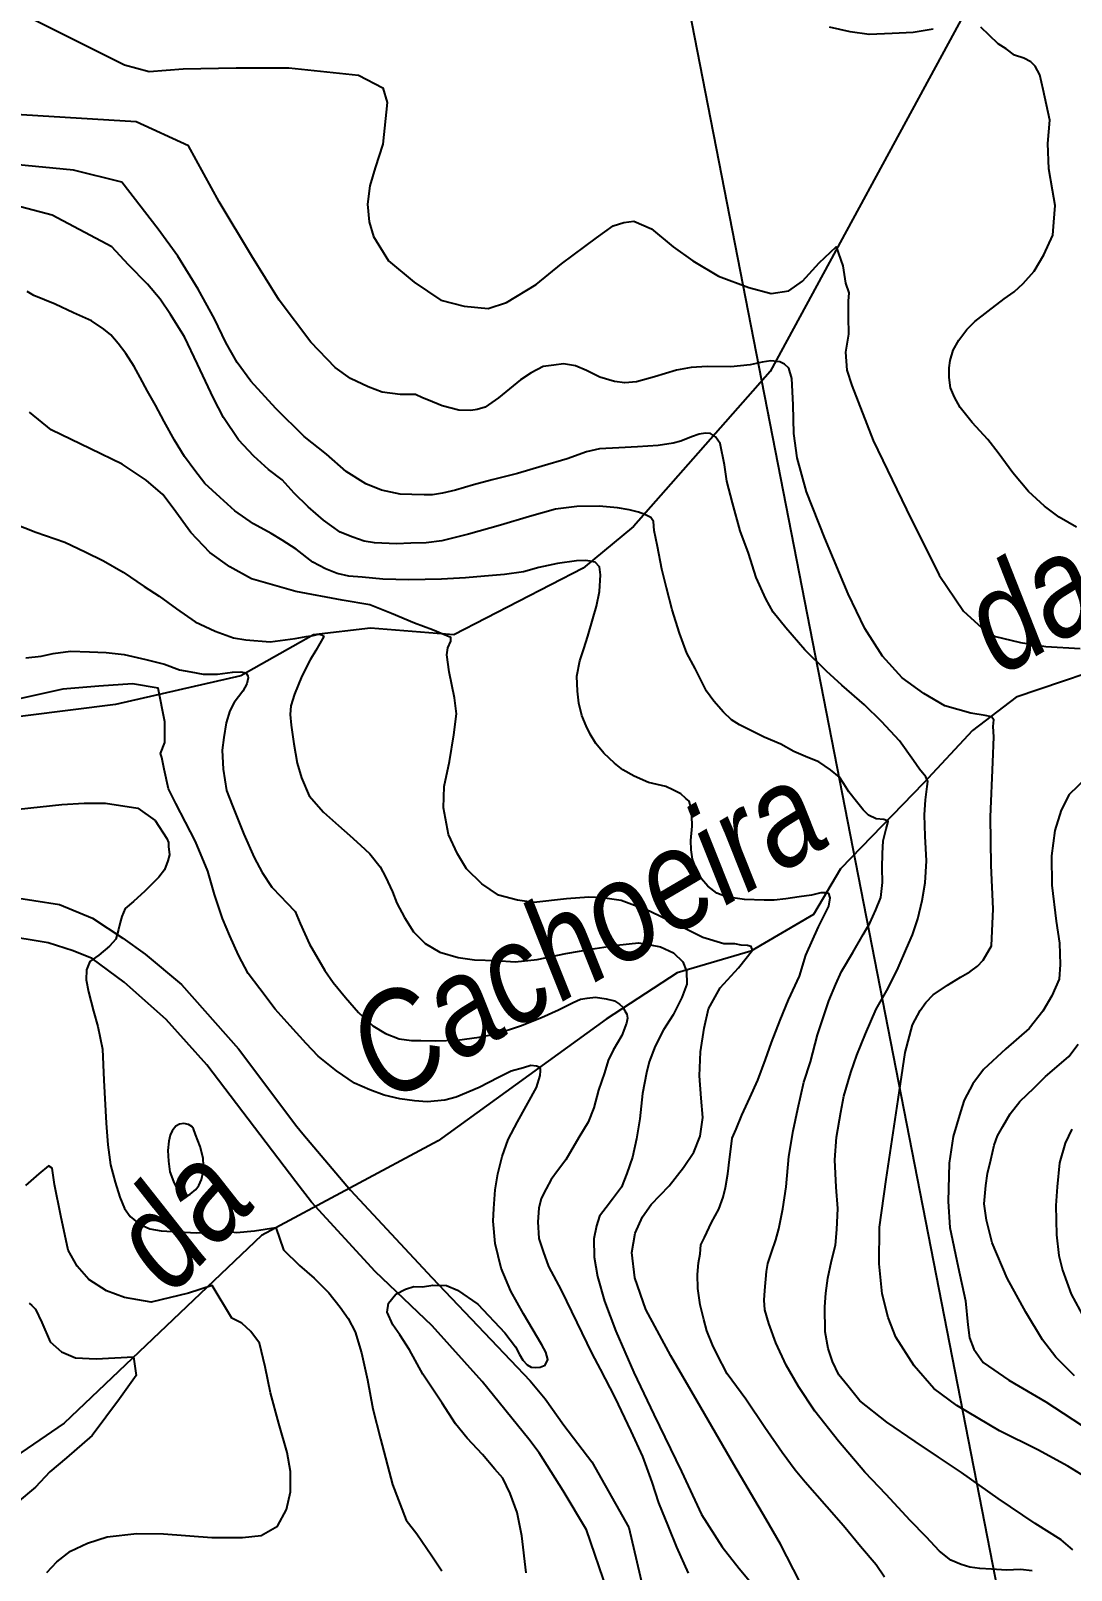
# Model space of a CAD drawing. Header units: millimetres. Extents: x 548366 to 1117317, y 7446967 to 14899125.
# Drawn here: x 553798 to 554191, y 7456449 to 7457030 of the extents above; entities that cross this region are included whole.
import ezdxf

# ---------------------------------------------------------------- set-up
doc = ezdxf.new("R2010")
doc.units = ezdxf.units.MM
doc.header["$MEASUREMENT"] = 0
for name, color, linetype in [('AUTO_ESTRADA', 224, 'Continuous'), ('CURVA_INTERMEDIÁRIA', 32, 'Continuous'), ('CURVA_MESTRA', 36, 'Continuous'), ('RADIAIS', 222, 'Continuous'), ('RIO_PERMANENTE', 4, 'Continuous'), ('TXT_RIOS', 4, 'Continuous')]:
    doc.layers.add(name, color=color, linetype=linetype)
doc.styles.add('TXT_RIO', font='ARIALNI.TTF', dxfattribs={"height": 25})

msp = doc.modelspace()

# ---------------------------------------------------------------- linework, layer by layer
at = {"layer": 'AUTO_ESTRADA', "ltscale": 2.5}
msp.add_lwpolyline([(553789.53, 7456702.88), (553808.95, 7456699.97), (553821.37, 7456694.74), (553832.81, 7456687.23), (553841.22, 7456681.2), (553854.97, 7456669.76), (553876.51, 7456645.5), (553898.5, 7456616.2), (553900.84, 7456613.42), (553918.79, 7456592.11), (553949.5, 7456559.16), (553986.61, 7456520.25), (553992.2, 7456513.42), (553999.31, 7456503.45), (554009.87, 7456489.65), (554023.85, 7456464.82), (554031.95, 7456429.74)], dxfattribs=at)
at = {"layer": 'AUTO_ESTRADA'}
msp.add_lwpolyline([(554015.72, 7456440.85), (554007.8, 7456464.02), (553999.02, 7456478.64), (553989.92, 7456492.98), (553986.08, 7456498.17), (553968.5, 7456520.01), (553949.64, 7456540.99), (553928.04, 7456561.44), (553904.04, 7456587.56), (553898.13, 7456595.31), (553864.6, 7456639.37), (553849.17, 7456656.5), (553833.31, 7456670.63), (553821.22, 7456679.5), (553814.15, 7456682.46), (553804.62, 7456685.49), (553787.14, 7456688.35)], dxfattribs=at)
at = {"layer": 'CURVA_INTERMEDIÁRIA'}
for points, elevation in [([(554138.64, 7457030.11), (554131.16, 7457028.84), (554123.19, 7457028.46), (554114.47, 7457028.19), (554107.29, 7457029.11), (554099.59, 7457030.92)], 160), ([(554192.74, 7456842.31), (554186.18, 7456846.05), (554180.72, 7456850.14), (554174.69, 7456855.71), (554168.71, 7456862.71), (554163.18, 7456870.36), (554159.36, 7456875.35), (554153.4, 7456881.73), (554148.81, 7456887.42), (554146.68, 7456891.35), (554145.19, 7456894.85), (554144.77, 7456898.78), (554144.77, 7456902.4), (554145.09, 7456905.11), (554146.26, 7456909.04), (554148.38, 7456912.76), (554151.38, 7456916.79), (554154.46, 7456919.87), (554159.46, 7456923.81), (554165.42, 7456928.37), (554169.23, 7456931.04), (554172.64, 7456934.22), (554176.74, 7456938.88), (554180.38, 7456945.02), (554183.79, 7456952.38), (554184.25, 7456957.38), (554184.7, 7456963.63), (554183.68, 7456969.43), (554182.31, 7456977.5), (554181.97, 7456987.05), (554182.65, 7456995.88), (554180.19, 7457007.34), (554178.89, 7457012.89), (554177.22, 7457016.22), (554175.55, 7457017.89), (554172.95, 7457019.19), (554169.43, 7457020.3), (554166.27, 7457022.69), (554163.15, 7457024.6), (554159.82, 7457027.83), (554156.63, 7457030.86)], 160), ([(554196.07, 7456483.98), (554189.47, 7456487.96), (554178.16, 7456494.22), (554163.7, 7456501.36), (554147.55, 7456510.93), (554138.94, 7456517.27), (554131.46, 7456525.87), (554124.55, 7456536.71), (554121.67, 7456544.13), (554119.44, 7456553.05), (554118.27, 7456564.32), (554118.38, 7456578.13), (554120.93, 7456596.18), (554123.16, 7456611.27), (554125.5, 7456626.35), (554128.16, 7456644.09), (554130.93, 7456654.5), (554133.83, 7456659.96), (554135.86, 7456663), (554138.73, 7456665.87), (554144.05, 7456669.48), (554149.04, 7456672.46), (554152.55, 7456674.47), (554155.42, 7456676.6), (554157.55, 7456678.94), (554160.74, 7456684.32), (554161.38, 7456698.24), (554160.53, 7456714.6), (554160.32, 7456732.95), (554161.17, 7456753.56), (554161.59, 7456763.12), (554161.38, 7456767.05), (554161.61, 7456769.62), (554160.7, 7456770.76), (554158.31, 7456771.21), (554152.85, 7456772.15), (554143.09, 7456774.89), (554135.11, 7456779.46), (554126.99, 7456785.39), (554119.54, 7456793.54), (554112.84, 7456804.05), (554106.58, 7456817.18), (554097.77, 7456838.15), (554090.85, 7456855.58), (554087.35, 7456868.43), (554086.07, 7456877.64), (554085.86, 7456888.48), (554085.32, 7456898.36), (554084.15, 7456902.29), (554082.56, 7456903.78), (554080.75, 7456904.63), (554077.44, 7456904.98), (554074.11, 7456904.5), (554069.66, 7456903.55), (554062.29, 7456902.78), (554053.4, 7456902.93), (554047.37, 7456902.45), (554041.81, 7456901.5), (554033.55, 7456898.95), (554026.72, 7456897.04), (554022.27, 7456896.71), (554018.38, 7456897.27), (554012.81, 7456898.86), (554007.83, 7456901.34), (554003.75, 7456903.15), (553999.12, 7456903.83), (553995.55, 7456903.33), (553991.44, 7456902.87), (553987.01, 7456900.44), (553982.94, 7456897.84), (553974.57, 7456891.06), (553969.59, 7456887.55), (553966.55, 7456886.64), (553964.17, 7456886.33), (553959.63, 7456886.42), (553953.41, 7456888.01), (553948.21, 7456890.15), (553945.95, 7456891.06), (553943.34, 7456892.3), (553940.95, 7456892.37), (553937.46, 7456892.38), (553930.71, 7456893.16), (553925.39, 7456895.19), (553918.83, 7456898.36), (553912.95, 7456902.54), (553903.79, 7456912.03), (553891.79, 7456927.95), (553881.55, 7456944.47), (553869.22, 7456965.04), (553857.66, 7456986.11), (553837.83, 7456995.19), (553784.14, 7456998.49)], 140), ([(554191.41, 7456456.5), (554186.97, 7456460.25), (554177.23, 7456466.34), (554163.19, 7456475.8), (554149.36, 7456485.64), (554140.64, 7456491.38), (554131.92, 7456497.33), (554121.14, 7456504.62), (554110.94, 7456512.7), (554106.47, 7456518.33), (554103.07, 7456522.47), (554100.73, 7456527.46), (554099.03, 7456532.35), (554097.96, 7456538.73), (554097.75, 7456548.06), (554098.17, 7456553.27), (554098.92, 7456558.9), (554100.3, 7456565.48), (554101.79, 7456571.33), (554102.32, 7456577.28), (554102.64, 7456585.24), (554102.11, 7456593.21), (554101.57, 7456603.62), (554102.14, 7456612.19), (554103.81, 7456621.57), (554104.98, 7456627.63), (554107.64, 7456636.55), (554109.87, 7456643.03), (554113.17, 7456651.1), (554117.21, 7456660.45), (554121.67, 7456668.31), (554125.5, 7456676.02), (554128.59, 7456683.25), (554130.92, 7456688.45), (554132.88, 7456694.52), (554134.48, 7456701.42), (554135.65, 7456708.12), (554136.18, 7456716.4), (554135.65, 7456725.75), (554135.43, 7456733.8), (554135.75, 7456739.43), (554136.39, 7456744.42), (554136.71, 7456746.33), (554135.96, 7456748.03), (554133.52, 7456751.01), (554131.29, 7456754.3), (554125.92, 7456761.7), (554119.12, 7456768.92), (554112.74, 7456775.19), (554104.23, 7456782.63), (554098.38, 7456787.91), (554090.19, 7456795.98), (554083.07, 7456804.27), (554078.28, 7456810.22), (554075.53, 7456815.26), (554071.91, 7456823.34), (554069.04, 7456832.47), (554065.86, 7456840.92), (554062.89, 7456851.43), (554060.76, 7456859.61), (554059.91, 7456865.78), (554058.31, 7456873.85), (554056.51, 7456876.4), (554054.7, 7456877.57), (554052.8, 7456877.68), (554050.34, 7456877.36), (554047.47, 7456876.35), (554043.46, 7456874.71), (554040.49, 7456873.99), (554034.94, 7456873.06), (554027.04, 7456872.64), (554020.1, 7456872.21), (554012.75, 7456871.84), (554007.83, 7456870.63), (554000.59, 7456868.03), (553991.08, 7456865.32), (553981.81, 7456862.49), (553972.19, 7456860.12), (553965.18, 7456858.2), (553958.39, 7456856.28), (553953.53, 7456855.15), (553949.68, 7456854.47), (553946.59, 7456854.45), (553941.98, 7456854.56), (553937.48, 7456854.77), (553930.52, 7456856.22), (553924.58, 7456858.58), (553917.13, 7456863.32), (553909.67, 7456869.76), (553901.25, 7456876.52), (553890.55, 7456887.06), (553881.22, 7456897.37), (553876.01, 7456904.38), (553871.71, 7456911.95), (553867.41, 7456920.85), (553861.3, 7456932.04), (553853.61, 7456944.47), (553846.14, 7456954.64), (553832.41, 7456972.44), (553814.17, 7456977), (553773.78, 7456980.9)], 130), ([(554176.08, 7456448.56), (554171.66, 7456449.06), (554166.38, 7456448.83), (554160.74, 7456449.15), (554156.3, 7456449.4), (554152.47, 7456449.9), (554149.22, 7456450.9), (554145.3, 7456452.57), (554141.04, 7456455.98), (554136.04, 7456461.29), (554129.98, 7456467.56), (554120.94, 7456477.33), (554112.86, 7456485.73), (554102.96, 7456497.4), (554094.03, 7456508.77), (554087.86, 7456518.01), (554083.18, 7456526.08), (554079.25, 7456534.48), (554076.69, 7456541.79), (554075.1, 7456547), (554074.88, 7456550.61), (554075.1, 7456554.22), (554075.73, 7456561.45), (554076.27, 7456564.53), (554077.65, 7456568.67), (554079.24, 7456573.35), (554080.41, 7456577.6), (554081.9, 7456585.14), (554083.18, 7456593.42), (554084.24, 7456604.89), (554085.84, 7456614.46), (554087.64, 7456622.85), (554089.88, 7456632.84), (554092.32, 7456640.58), (554094.98, 7456650.78), (554099.34, 7456663.53), (554101.89, 7456669.91), (554104.13, 7456674.64), (554108.38, 7456681.76), (554112.21, 7456688.56), (554114.76, 7456692.92), (554116.99, 7456697.91), (554118.91, 7456702.53), (554119.55, 7456708.16), (554119.44, 7456713.79), (554119.55, 7456719.21), (554119.86, 7456723.99), (554120.93, 7456728.46), (554121.46, 7456730.26), (554121.67, 7456731.32), (554120.08, 7456731.96), (554117.19, 7456732.28), (554114.23, 7456733.66), (554112.31, 7456735.57), (554109.76, 7456738.76), (554106.89, 7456742.48), (554104.98, 7456745.46), (554103.38, 7456747.99), (554099.98, 7456750.75), (554095.51, 7456753.73), (554091.36, 7456755.43), (554086.15, 7456757.66), (554081.15, 7456760.42), (554074.88, 7456763.08), (554065.63, 7456767.75), (554062.54, 7456769.56), (554059.57, 7456772.43), (554055.84, 7456776.68), (554053.08, 7456780.4), (554048.82, 7456788.98), (554045.65, 7456794.75), (554042.93, 7456802.32), (554040.22, 7456811.13), (554037.98, 7456819.35), (554036.26, 7456826.4), (554034.67, 7456834.99), (554033.32, 7456840.98), (554033.09, 7456844.38), (554032.18, 7456845.96), (554029.81, 7456847.09), (554027.43, 7456847.99), (554024, 7456848.85), (554019.59, 7456849.51), (554012.59, 7456850.25), (554004.21, 7456850.1), (553996.1, 7456849), (553986.33, 7456846.25), (553975.36, 7456842.98), (553963.25, 7456839.58), (553953.3, 7456837.1), (553947.3, 7456836.42), (553941.57, 7456836.25), (553936.17, 7456836.01), (553927.87, 7456836.36), (553923.96, 7456837.03), (553919.64, 7456838.44), (553914.91, 7456840.44), (553908.54, 7456844.92), (553902.77, 7456849.89), (553897.57, 7456855.09), (553892.93, 7456860.18), (553887.82, 7456864.01), (553882.35, 7456869.03), (553876.46, 7456875.22), (553870.81, 7456883.69), (553867.07, 7456890.93), (553861.08, 7456903.81), (553856.1, 7456914.06), (553850.9, 7456922.54), (553846.94, 7456928.31), (553842.18, 7456933.96), (553834.94, 7456941.3), (553828.72, 7456948.08), (553806.12, 7456960), (553779.25, 7456967.03)], 120), ([(554120.31, 7456446.11), (554117.11, 7456450.77), (554111.26, 7456457.68), (554104.78, 7456465.54), (554098.5, 7456472.66), (554090.32, 7456482.01), (554086.59, 7456486.47), (554081.69, 7456493.15), (554075.1, 7456502.6), (554067.97, 7456513.23), (554060.96, 7456522.9), (554057.02, 7456530.33), (554055.43, 7456533.84), (554053.3, 7456539.04), (554052.1, 7456543.29), (554050.74, 7456548.83), (554049.84, 7456555.05), (554049.72, 7456560.36), (554050.06, 7456564.77), (554050.74, 7456568.16), (554050.97, 7456571.55), (554052.33, 7456574.26), (554055, 7456579.93), (554057.76, 7456584.93), (554059.36, 7456589.49), (554060.31, 7456593.1), (554061.16, 7456598.31), (554061.8, 7456603.73), (554062.44, 7456608.61), (554062.87, 7456611.8), (554064.35, 7456615.09), (554066.48, 7456620.41), (554069.46, 7456626.99), (554072.44, 7456633.69), (554075.42, 7456641.43), (554077.65, 7456647.81), (554080.95, 7456656.31), (554084.03, 7456663.96), (554088.28, 7456672.84), (554090.62, 7456680.8), (554095.41, 7456691.43), (554099.24, 7456699.29), (554099.77, 7456702.48), (554099.34, 7456704.07), (554098.07, 7456704.28), (554096.26, 7456704.28), (554092.75, 7456703.43), (554088.07, 7456702.8), (554083.07, 7456702.05), (554078.61, 7456701.52), (554074.88, 7456701.52), (554067.46, 7456701.8), (554063.04, 7456702.39), (554060.3, 7456702.97), (554057.05, 7456704.21), (554053.62, 7456706.83), (554051.19, 7456709.63), (554049.5, 7456712.12), (554048.59, 7456715.05), (554047.8, 7456716.98), (554047.35, 7456720.48), (554047.23, 7456724.1), (554047.69, 7456729.41), (554047.57, 7456733.36), (554047.23, 7456736.64), (554046.56, 7456738.9), (554045.31, 7456739.92), (554043.39, 7456741.62), (554040.45, 7456743.2), (554037.73, 7456744.44), (554031.28, 7456745.91), (554025.85, 7456748.28), (554021.55, 7456750.77), (554018.39, 7456753.26), (554014.39, 7456757.02), (554011.33, 7456760.64), (554009.19, 7456764.14), (554007.71, 7456767.29), (554006.02, 7456771.25), (554004.89, 7456775.88), (554004.43, 7456780.4), (554004.21, 7456786.06), (554005.34, 7456791.82), (554006.81, 7456796.34), (554008.39, 7456801.16), (554010.2, 7456807.71), (554011.56, 7456812.46), (554012.69, 7456818), (554013.14, 7456824.33), (554012.69, 7456827.27), (554011.11, 7456829.07), (554009.18, 7456829.49), (554007.52, 7456829.75), (554004.04, 7456829.6), (553996.91, 7456828.55), (553989.86, 7456827), (553984.07, 7456825.46), (553976.94, 7456824.44), (553969.36, 7456823.76), (553962.12, 7456823.2), (553953.12, 7456822.6), (553940.74, 7456822.38), (553931.03, 7456822.64), (553923.17, 7456823.4), (553918.1, 7456823.82), (553913.7, 7456824.82), (553909.38, 7456826.57), (553904.57, 7456829.06), (553898.24, 7456833.96), (553893.04, 7456837.35), (553888.85, 7456839.84), (553882.12, 7456843.49), (553875.11, 7456848.46), (553869.57, 7456853.43), (553863.78, 7456858.7), (553860.06, 7456863.61), (553856.1, 7456868.92), (553852.37, 7456875.14), (553848.41, 7456882.11), (553845.13, 7456888.33), (553842.19, 7456893.53), (553839.36, 7456898.73), (553837.1, 7456902.91), (553834.04, 7456907.77), (553831.1, 7456911.61), (553828.27, 7456914.78), (553825.66, 7456916.93), (553821.06, 7456920.13), (553814.25, 7456923.13), (553807.35, 7456926.37), (553799.29, 7456929.7), (553796.71, 7456931.24)], 110), ([(553791.76, 7456843.68), (553799.98, 7456840.39), (553810.94, 7456836.55), (553818.58, 7456832.95), (553825.59, 7456829.55), (553833.03, 7456825.33), (553840.93, 7456819.9), (553846.61, 7456816.29), (553853.06, 7456811.43), (553860.18, 7456806.57), (553867.64, 7456803.02), (553874.65, 7456800.49), (553879.25, 7456799.72), (553888.47, 7456798.99), (553897.9, 7456800.21), (553901.98, 7456801), (553904.69, 7456801.45), (553906.72, 7456801.86), (553907.81, 7456801.64), (553908.65, 7456801), (553907.75, 7456799.3), (553905.71, 7456795.69), (553903.56, 7456792.22), (553900.4, 7456786), (553897.68, 7456779.22), (553896.21, 7456774.81), (553895.98, 7456771.65), (553896.32, 7456767.58), (553897.34, 7456760.57), (553898.59, 7456753.23), (553900.29, 7456747.71), (553903.23, 7456740.93), (553908.55, 7456734.71), (553914.2, 7456729.74), (553918.53, 7456725.92), (553922.57, 7456722.28), (553926.08, 7456719), (553930, 7456714.11), (553931.96, 7456710.3), (553934.68, 7456704.68), (553936.27, 7456700.38), (553939.21, 7456694.96), (553942.49, 7456689.64), (553946.9, 7456685.24), (553952.54, 7456681.92), (553959.42, 7456679.86), (553965.53, 7456679.07), (553973.78, 7456678.84), (553980.91, 7456678.28), (553989.17, 7456679.18), (554000.03, 7456681.44), (554011.12, 7456683.37), (554019.26, 7456684.61), (554027.52, 7456685.39), (554031.81, 7456684.73), (554035.81, 7456683.89), (554040.67, 7456681.63), (554044.18, 7456678.24), (554045.64, 7456674.79), (554045.65, 7456669.8), (554043.84, 7456664.83), (554040.56, 7456658.28), (554036.94, 7456652.62), (554033.77, 7456646.41), (554031.51, 7456640.53), (554030.49, 7456636.39), (554029.02, 7456628.59), (554028, 7456618.99), (554026.65, 7456611.53), (554025.18, 7456604.63), (554023.03, 7456598.42), (554020.99, 7456593.25), (554017.6, 7456588.73), (554015.31, 7456585.55), (554012.71, 7456582.27), (554011.58, 7456578.65), (554010.67, 7456573.79), (554010.79, 7456566.9), (554012.03, 7456559.55), (554014.63, 7456550.28), (554018.93, 7456538.98), (554025.72, 7456523.31), (554033.19, 7456507.54), (554043.73, 7456486.05), (554051.2, 7456469.83), (554059.05, 7456457.56), (554065.43, 7456449.38), (554073.1, 7456440.16)], 90), ([(553796.26, 7456793), (553802.08, 7456793.65), (553806.61, 7456794.66), (553813.15, 7456795.43), (553820.27, 7456795.22), (553826.53, 7456795), (553833.33, 7456794.25), (553841.5, 7456792.34), (553848.61, 7456790.53), (553854.21, 7456788.48), (553858.45, 7456787.74), (553863.13, 7456786.81), (553868.56, 7456786.81), (553874.22, 7456787.6), (553877.35, 7456787.72), (553878.63, 7456787.4), (553879.37, 7456787.19), (553880.01, 7456786.23), (553880.11, 7456785.39), (553879.64, 7456783.2), (553878.17, 7456780.37), (553874.89, 7456776.08), (553873.19, 7456773.02), (553871.84, 7456768.39), (553870.93, 7456762.96), (553870.37, 7456758.1), (553870.71, 7456750.98), (553871.95, 7456742.88), (553874.21, 7456737.11), (553878.51, 7456726.49), (553882.47, 7456717.67), (553885.41, 7456712.02), (553889.14, 7456706.48), (553892.43, 7456702.9), (553894.64, 7456700.61), (553897.92, 7456697.22), (553899.73, 7456692.7), (553903.35, 7456684.9), (553909.12, 7456675.06), (553912.28, 7456670.43), (553916.92, 7456664.82), (553921.75, 7456659.17), (553927.15, 7456654.18), (553932.03, 7456651.21), (553937.12, 7456649.19), (553941.78, 7456648.55), (553945.28, 7456648.55), (553950.86, 7456648.43), (553958.97, 7456648.79), (553967.31, 7456649.9), (553973.79, 7456651.16), (553982.95, 7456654.1), (553990.87, 7456657.27), (553997.21, 7456660.2), (554002.75, 7456662.92), (554005.58, 7456664.16), (554008.07, 7456664.61), (554011.29, 7456665), (554015.2, 7456664.36), (554018.36, 7456663.6), (554020.28, 7456662.35), (554021.53, 7456661.22), (554022.32, 7456659.75), (554023, 7456658.51), (554023.34, 7456657.04), (554022.89, 7456655.12), (554021.19, 7456650.48), (554017.91, 7456644.95), (554015.98, 7456641.1), (554014.65, 7456636.39), (554012.36, 7456629.91), (554010.67, 7456623.25), (554008.52, 7456617.75), (554004.9, 7456611.98), (554000.03, 7456603.62), (553996.87, 7456599.44), (553994.49, 7456596.16), (553992.68, 7456592.65), (553990.76, 7456589.04), (553989.85, 7456585.31), (553989.41, 7456580.24), (553989.86, 7456573.91), (553991.44, 7456569.05), (553993.48, 7456563.39), (553998.34, 7456554.35), (554004.23, 7456542.15), (554009.88, 7456530.55), (554013.05, 7456524.56), (554018.59, 7456513.93), (554024.59, 7456501.16), (554029, 7456491.61), (554032.51, 7456482), (554035.02, 7456474.12), (554038.64, 7456465.19), (554041.81, 7456457.4), (554046.22, 7456447.68)], 80), ([(553985.11, 7456447.78), (553983.41, 7456461.68), (553981.71, 7456470.58), (553979, 7456477.7), (553976.28, 7456483.47), (553973.23, 7456486.86), (553968.64, 7456492.36), (553962.76, 7456498.58), (553958.46, 7456504.01), (553953.36, 7456511.78), (553946.01, 7456522.74), (553941.03, 7456531.9), (553937.41, 7456537.55), (553934.81, 7456541.28), (553932.63, 7456546.1), (553933.06, 7456549.52), (553935.88, 7456552.94), (553939.51, 7456554.76), (553942.73, 7456555.76), (553945.93, 7456555.72), (553949.85, 7456556.28), (553955.04, 7456556.23), (553959.2, 7456554.35), (553966.78, 7456549.15), (553976.96, 7456538.3), (553981.03, 7456532.99), (553982.51, 7456530.09), (553983.75, 7456528.04), (553985.45, 7456526.25), (553986.92, 7456525.35), (553988.73, 7456525.23), (553990.31, 7456525.35), (553992.23, 7456526.14), (553993.25, 7456528.29), (553992.46, 7456531), (553990.99, 7456533.78), (553984.09, 7456545.54), (553979.34, 7456554.01), (553975.6, 7456562.72), (553973.34, 7456571.98), (553972.66, 7456580.46), (553972.88, 7456585.19), (553973.34, 7456592.2), (553974.35, 7456598.31), (553976.05, 7456604.86), (553978.31, 7456611.3), (553981.82, 7456617.97), (553988.95, 7456630.86), (553990.31, 7456635.38), (553990.53, 7456637.13), (553990.53, 7456637.84), (553990.02, 7456638.55), (553988.91, 7456638.96), (553986.77, 7456639.17), (553984.08, 7456638.32), (553979.44, 7456637.07), (553974.69, 7456634.59), (553967.34, 7456630.86), (553958.63, 7456627.24), (553954.37, 7456626.09), (553947.7, 7456625.52), (553942.95, 7456625.86), (553937.33, 7456626.55), (553931.43, 7456627.98), (553926.04, 7456630.01), (553920.25, 7456632.56), (553913.53, 7456637.13), (553906.52, 7456642.67), (553901.99, 7456647.53), (553895.94, 7456654.12), (553890.28, 7456660.45), (553884.51, 7456668.09), (553880.21, 7456673.86), (553876.48, 7456680.75), (553873.2, 7456688.1), (553870.48, 7456694.65), (553867.43, 7456703.7), (553864.93, 7456712.47), (553860.3, 7456723.66), (553856.45, 7456731.01), (553852.89, 7456737.99), (553850.12, 7456743.56), (553848.42, 7456751.02), (553847.51, 7456755.31), (553847.06, 7456756.89), (553848.65, 7456761.04), (553848.65, 7456768.85), (553846.24, 7456781.48), (553836.47, 7456783.13), (553823.77, 7456782.31), (553810.26, 7456781.09), (553789.78, 7456776.59)], 70), ([(553793.45, 7456735.83), (553809.86, 7456737.7), (553818.31, 7456738.17), (553826.28, 7456738.17), (553838.48, 7456736.3), (553845.05, 7456731.61), (553849.44, 7456724.79), (553849.44, 7456724.79), (553850.06, 7456723.34), (553850.12, 7456721.85), (553850.45, 7456718.69), (553849.89, 7456716.43), (553848.53, 7456713.04), (553846.38, 7456710.21), (553841.18, 7456704.94), (553836.88, 7456701.1), (553833.71, 7456698.38), (553832.47, 7456695.33), (553831.79, 7456693.07), (553831.16, 7456690.45), (553830.26, 7456686.84), (553827.77, 7456684.13), (553823.81, 7456680.85), (553820.41, 7456678.35), (553819.19, 7456675.28), (553818.95, 7456671.47), (553819.9, 7456666.93), (553821.77, 7456659.63), (553823.47, 7456653.87), (553825.16, 7456645.39), (553825.73, 7456633.67), (553826.52, 7456617.4), (553827.2, 7456609.26), (553828.22, 7456601.69), (553829.92, 7456595.13), (553831.73, 7456589.48), (553833.49, 7456585.17), (553835.64, 7456582.23), (553839.11, 7456579.26), (553842.99, 7456577.59), (553847.3, 7456576.82), (553853.72, 7456576.38), (553860.76, 7456576.01), (553866.75, 7456576.12), (553871.93, 7456576.68), (553875.69, 7456576.13), (553882.52, 7456576.74), (553890.65, 7456577.99), (553893.46, 7456569.57), (553899.56, 7456563.73), (553905.05, 7456558.99), (553910.59, 7456553.45), (553914.9, 7456547.95), (553917.95, 7456543.76), (553920.55, 7456538.68), (553922.93, 7456530.77), (553925.19, 7456520.59), (553927.23, 7456509.63), (553930.06, 7456498.36), (553934.59, 7456481.06), (553939.79, 7456467.65), (553943.75, 7456462.53), (553949.41, 7456454.2), (553953.25, 7456448.55)], 60), ([(554191.97, 7456522.03), (554184.92, 7456529.08), (554179.91, 7456535.67), (554173.65, 7456546.13), (554166.59, 7456558.99), (554160.95, 7456572.27), (554158.82, 7456580.88), (554157.97, 7456587.01), (554158.5, 7456593.91), (554159.14, 7456598.37), (554160.42, 7456603.58), (554161.7, 7456609.11), (554162.97, 7456612.61), (554164.99, 7456616.12), (554167.76, 7456620.9), (554171.38, 7456625.57), (554176.73, 7456630.8), (554181.06, 7456635), (554186.18, 7456639.44), (554189.93, 7456642.51), (554193.35, 7456647.28)], 160), ([(553854.19, 7456617.04), (553852.84, 7456616.25), (553851.48, 7456614.55), (553850.69, 7456612.86), (553850.23, 7456610.6), (553849.78, 7456607.09), (553850.12, 7456603.02), (553850.57, 7456599.07), (553851.93, 7456595.45), (553853.52, 7456592.29), (553854.42, 7456590.7), (553855.44, 7456590.14), (553857.02, 7456590.03), (553858.27, 7456590.59), (553860.42, 7456592.4), (553861.55, 7456593.87), (553862.57, 7456596.13), (553863.02, 7456598.39), (553863.24, 7456601.44), (553863.13, 7456604.27), (553862, 7456608.56), (553860.3, 7456613.2), (553859.51, 7456615.23), (553858.83, 7456616.13), (553857.59, 7456616.93), (553855.89, 7456617.26), (553854.19, 7456617.04)], 70), ([(554191.07, 7456615.11), (554188.44, 7456609.9), (554186.4, 7456602.4), (554185.49, 7456593.41), (554185.03, 7456586.37), (554185.26, 7456575.34), (554186.05, 7456567.5), (554187.54, 7456561.93), (554190.72, 7456552.95), (554195.61, 7456543.86)], 170), ([(553797.56, 7456549.45), (553798.47, 7456548.66), (553799.94, 7456547.19), (553802.31, 7456542.21), (553805.37, 7456534.87), (553809.75, 7456531.13), (553814.94, 7456528.9), (553822.73, 7456528.53), (553836.82, 7456529.27), (553837.94, 7456522.24), (553831.63, 7456513.35), (553821.25, 7456499.64), (553811.6, 7456491.12), (553805.36, 7456485.89), (553799.93, 7456480.12), (553793.03, 7456474.25)], 40)]:
    msp.add_lwpolyline(points, dxfattribs=dict(at, elevation=elevation))
at = {"layer": 'CURVA_MESTRA'}
for points, elevation in [([(553798.54, 7457034.24), (553833.51, 7457016.76), (553842.73, 7457014.18), (553855.64, 7457015.2), (553875.58, 7457015.6), (553895.52, 7457015.6), (553921.84, 7457012.81), (553931.01, 7457008.03), (553932.61, 7457002.45), (553931.01, 7456986.82), (553928.07, 7456977.78), (553926.03, 7456971), (553925.13, 7456964.11), (553925.81, 7456957.47), (553927.39, 7456951.94), (553933.16, 7456942.78), (553942.78, 7456934.76), (553952.85, 7456927.86), (553961.67, 7456925.71), (553970.69, 7456924.83), (553977.61, 7456926.97), (553988.87, 7456933.85), (553998.44, 7456941.65), (554011.67, 7456951.48), (554017.87, 7456955.95), (554021.89, 7456957.23), (554025.66, 7456957.68), (554032.41, 7456954.86), (554040.56, 7456948.08), (554047.91, 7456942.77), (554057.65, 7456936.95), (554069.12, 7456932.64), (554077.57, 7456930.37), (554084.23, 7456931.48), (554089.36, 7456935.1), (554095.7, 7456942.03), (554102.05, 7456948.07), (554104.59, 7456940.91), (554105.6, 7456934.37), (554106.82, 7456930.71), (554106.57, 7456927.53), (554106.57, 7456921.67), (554106.7, 7456915.1), (554105.53, 7456908.3), (554106.06, 7456901.55), (554107.97, 7456895.7), (554116.03, 7456875), (554128.61, 7456848.88), (554140.96, 7456824.18), (554150.11, 7456810.59), (554156.93, 7456804.44), (554161.7, 7456801.14), (554171.66, 7456798.82), (554181.2, 7456797.31), (554194.2, 7456796.44)], 150), ([(554088.3, 7456444.38), (554081.06, 7456458.62), (554075.53, 7456468.08), (554063.41, 7456488.58), (554049.62, 7456512.5), (554039.66, 7456529.64), (554030.24, 7456547.12), (554026.06, 7456559.1), (554024.93, 7456568.59), (554026.19, 7456575.96), (554029.02, 7456582.06), (554032.19, 7456586.69), (554038.98, 7456593.82), (554044.41, 7456600.68), (554048.37, 7456606.44), (554050.74, 7456612.54), (554051.76, 7456619.55), (554051.08, 7456626.79), (554050.52, 7456635.26), (554050.85, 7456644.3), (554052.23, 7456653.22), (554053.93, 7456660.55), (554058.29, 7456668.42), (554065.21, 7456676.02), (554070.52, 7456682.72), (554069.99, 7456684.1), (554068.61, 7456684.42), (554066.22, 7456684.63), (554063.84, 7456685.07), (554059.71, 7456685.07), (554051.69, 7456687.45), (554041.13, 7456692.7), (554031.62, 7456697.45), (554020.88, 7456701.41), (554013.85, 7456702.46), (554008.68, 7456702.7), (554000.27, 7456702.07), (553987.93, 7456700.66), (553981.82, 7456701.56), (553974.58, 7456703.48), (553968.35, 7456707.67), (553962.58, 7456713.32), (553959.18, 7456719.05), (553955.79, 7456726.28), (553953.87, 7456736.34), (553954.09, 7456744.48), (553956.13, 7456753.86), (553957.83, 7456763.92), (553958.73, 7456771.81), (553958.05, 7456777.92), (553956.01, 7456787.64), (553955.11, 7456794.08), (553955.56, 7456796.79), (553956.69, 7456799.28), (553956.69, 7456800.64), (553955.11, 7456801.31), (553949.68, 7456803.57), (553942.89, 7456806.01), (553934.24, 7456809.7), (553926.02, 7456812.95), (553915.64, 7456814.69), (553898.12, 7456817.96), (553881.46, 7456822.73), (553873.25, 7456827.28), (553865.68, 7456832.69), (553858.48, 7456840.21), (553851.81, 7456849.48), (553847.96, 7456854.55), (553841.69, 7456859.96), (553832.6, 7456866.02), (553820.7, 7456871.87), (553805.77, 7456879.02), (553797.62, 7456885.66)], 100), ([(554196.65, 7456747.79), (554189.94, 7456741.43), (554186.97, 7456735.55), (554184.59, 7456727.82), (554183.33, 7456718.27), (554183.45, 7456707.24), (554185.15, 7456693.63), (554186.41, 7456685.33), (554186.63, 7456677.26), (554186.18, 7456671.69), (554183.45, 7456665.44), (554180.03, 7456659.64), (554174.91, 7456653.16), (554166.16, 7456645.51), (554157.65, 7456637.65), (554153.61, 7456632.23), (554150.42, 7456626.07), (554148.93, 7456621.75), (554146.28, 7456612.4), (554144.68, 7456602.31), (554144.36, 7456587.86), (554145, 7456578.11), (554148.08, 7456563.03), (554150.85, 7456550.38), (554151.7, 7456541.38), (554152.34, 7456536.39), (554154.04, 7456532.14), (554157.55, 7456527.15), (554167.2, 7456520.44), (554181.16, 7456512.26), (554197.89, 7456501.38)], 150), ([(553804.12, 7456447.91), (553807.97, 7456451.87), (553813.06, 7456455.94), (553819.51, 7456458.99), (553826.97, 7456461.36), (553838.19, 7456462.65), (553848.16, 7456462.54), (553866.46, 7456461.11), (553878.02, 7456461.11), (553885.08, 7456461.86), (553891.19, 7456465.37), (553894.65, 7456471.68), (553896.12, 7456478.35), (553896.12, 7456486.04), (553894.93, 7456493.13), (553891.76, 7456504.09), (553888.59, 7456515.62), (553886.55, 7456525.45), (553884.4, 7456534.38), (553881.19, 7456538.81), (553877.82, 7456541.94), (553873.97, 7456543.87), (553866.59, 7456556.15), (553857.67, 7456553.3), (553843.49, 7456549.86), (553833.47, 7456551.68), (553826.63, 7456554.19), (553819.98, 7456558.43), (553815.65, 7456563.5), (553812.27, 7456569.53), (553809.44, 7456582.42), (553807.06, 7456594.28), (553806.16, 7456600.39), (553804.84, 7456601.37), (553801.18, 7456598.24), (553796.09, 7456593.94)], 50)]:
    msp.add_lwpolyline(points, dxfattribs=dict(at, elevation=elevation))
at = {"layer": 'RADIAIS', "linetype": 'Continuous', "ltscale": 2.5}
msp.add_lwpolyline([(553406.38, 7460318.41), (555321.05, 7450507.1)], dxfattribs=at)
for radius in [4998.2, 3998.56, 2998.91, 1999.28]:
    msp.add_circle((554363.71, 7455412.75), radius, dxfattribs=at)
msp.add_point((554076.51, 7456884.44), dxfattribs=at)
at = {"layer": 'RIO_PERMANENTE'}
for points in [[(554391.73, 7457242.99), (554333.06, 7457215.65), (554245.9, 7457167.11), (554178.21, 7457087.14), (554150.8, 7457036.56), (554077.12, 7456900.98), (554025.53, 7456842.48), (554006.64, 7456826.76), (553957.83, 7456801.6), (553926.34, 7456804.22), (553904.82, 7456801.6), (553877.34, 7456786.21), (553830.1, 7456775.4), (553729.1, 7456762.61), (553703.51, 7456749.15), (553675.3, 7456687.84), (553651.46, 7456644.66), (553624.02, 7456584.96)], [(554213.89, 7456792.92), (554169.99, 7456778.13), (554153.53, 7456765.52), (554135.07, 7456745.69), (554103.64, 7456713.42), (554093.47, 7456696.15), (554069.82, 7456682.29), (554042.05, 7456674.07), (554015.32, 7456656.61), (553951.82, 7456610.75), (553885.13, 7456575.05), (553810.73, 7456504.19), (553711.25, 7456436.22), (553661.38, 7456409.03)]]:
    msp.add_lwpolyline(points, dxfattribs=at)

# ---------------------------------------------------------------- texts
at = {"layer": 'TXT_RIOS', "style": 'TXT_RIO'}
for s, rotation, p in [('da', 30.23281, (554164.16, 7456785.77)), ('Cachoeira ', 30.45888, (553932.46, 7456624.18)), ('da', 46.99076, (553851.37, 7456552.05))]:
    msp.add_text(s, height=37.5, rotation=rotation, dxfattribs=at).set_placement(p)

doc.saveas('drawing.dxf')
